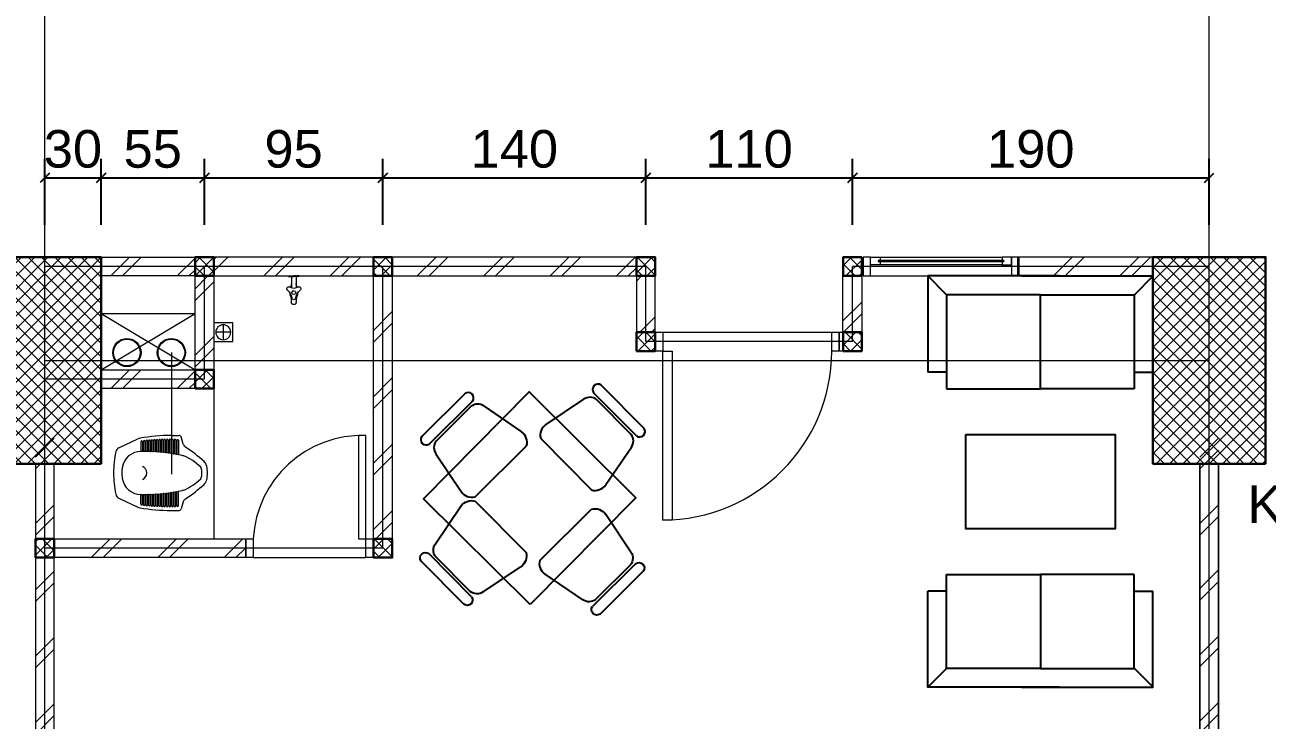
# Model space of a CAD drawing. Header units: millimetres. Extents: x -10 to 1564, y -8 to 383.
# Drawn here: x -3.65 to 9.58, y 6.58 to 13.99 of the extents above; entities that cross this region are included whole.
import ezdxf

# ---------------------------------------------------------------- set-up
doc = ezdxf.new("R2010")
doc.units = ezdxf.units.MM
doc.header["$MEASUREMENT"] = 0
doc.layers.get('0').update_dxf_attribs({"lineweight": 5})
for name, color, linetype, lineweight in [('ars', 11, 'Continuous', 0), ('ars @ 1', 11, 'Continuous', 0), ('KOL', 1, 'Continuous', 30), ('KOLOM', 4, 'Continuous', 9), ('KUSEN', 6, 'Continuous', 15), ('LAN', 7, 'Continuous', 9), ('not', 7, 'Continuous', 20), ('SANITAIR', 15, 'Continuous', 9), ('tem', 5, 'Continuous', 20), ('U', 6, 'Continuous', 20)]:
    doc.layers.add(name, color=color, linetype=linetype, lineweight=lineweight)
doc.layers.add('AS', color=1, linetype='Continuous', lineweight=5, plot=False)
doc.layers.add('FURNITURE', color=68, linetype='Continuous')
doc.styles.add('ATTR', font='romans.shx', dxfattribs={"width": 0.8, "height": 0.56})
doc.styles.get("Standard").update_dxf_attribs({"font": 'arial.ttf'})
doc.dimstyles.new('SK-50', dxfattribs={"dimscale": 0, "dimtxt": 0.4, "dimasz": 0.1, "dimexe": 0.2, "dimexo": 0, "dimgap": 0.1, "dimtad": 1, "dimdec": 0, "dimlfac": 50, "dimzin": 0, "dimdsep": 46, "dimtxsty": 'Standard', "dimblk": 'OBLIQUE', "dimcen": 0.09, "dimclrd": 256, "dimclre": 256, "dimclrt": 256, "dimadec": 0, "dimazin": 0, "dimtfac": 1, "dimtdec": 0, "dimtofl": 0, "dimtmove": 0, "dimatfit": 3, "dimldrblk": 'OBLIQUE', "dimfxl": 0, "dimtolj": 1, "dimtzin": 0, "dimarcsym": 0})

# ---------------------------------------------------------------- blocks, each defined once
blk = doc.blocks.new('k1')
at = {"layer": 'ars'}
h = blk.add_hatch(dxfattribs=at)
h.set_pattern_fill('_USER', color=256, scale=0.05, angle=45, double=1, pattern_type=0)
h.set_pattern_definition([(45, (-0.05, -5.15), (-0.03535534, 0.03535534), []), (135, (-0.05, -5.15), (-0.03535534, -0.03535534), [])])
h.paths.add_polyline_path([(-0.3, -0.55), (0.3, -0.55), (0.3, 0.55), (-0.3, 0.55)])
at = {"layer": 'KOL'}
blk.add_lwpolyline([(-0.3, -0.55), (0.3, -0.55), (0.3, 0.55), (-0.3, 0.55)], close=True, dxfattribs=at)
blk = doc.blocks.new('_Oblique')
at = {"color": 0, "linetype": 'ByBlock', "lineweight": -2}
blk.add_line((-0.5, -0.5), (0.5, 0.5), dxfattribs=at)
blk = doc.blocks.new('*D243')
at = {"layer": 'Defpoints', "color": 0}
for p in [(8.965, 12.36), (5.165, 11.86), (8.965, 11.86)]:
    blk.add_point(p, dxfattribs=at)
at = {"layer": 'U', "lineweight": -2}
for p, q in [((5.165, 11.86), (5.165, 12.56)), ((8.965, 11.86), (8.965, 12.56)), ((5.165, 12.36), (8.965, 12.36))]:
    blk.add_line(p, q, dxfattribs=at)
at = {"layer": 'U', "lineweight": -2, "xscale": 0.1, "yscale": 0.1, "zscale": 0.1, "rotation": 180}
blk.add_blockref('_Oblique', (5.165, 12.36), dxfattribs=at)
at = {"layer": 'U', "lineweight": -2, "xscale": 0.1, "yscale": 0.1, "zscale": 0.1}
blk.add_blockref('_Oblique', (8.965, 12.36), dxfattribs=at)
at = {"layer": 'U', "insert": (7.065, 12.665), "char_height": 0.4, "attachment_point": 5}
blk.add_mtext('\\A1;190', dxfattribs=at)
blk = doc.blocks.new('*D244')
at = {"layer": 'Defpoints', "color": 0}
for p in [(5.165, 12.36), (2.965, 11.86), (5.165, 11.86)]:
    blk.add_point(p, dxfattribs=at)
at = {"layer": 'U', "lineweight": -2}
for p, q in [((2.965, 11.86), (2.965, 12.56)), ((5.165, 11.86), (5.165, 12.56)), ((2.965, 12.36), (5.165, 12.36))]:
    blk.add_line(p, q, dxfattribs=at)
at = {"layer": 'U', "lineweight": -2, "xscale": 0.1, "yscale": 0.1, "zscale": 0.1, "rotation": 180}
blk.add_blockref('_Oblique', (2.965, 12.36), dxfattribs=at)
at = {"layer": 'U', "lineweight": -2, "xscale": 0.1, "yscale": 0.1, "zscale": 0.1}
blk.add_blockref('_Oblique', (5.165, 12.36), dxfattribs=at)
at = {"layer": 'U', "insert": (4.065, 12.665), "char_height": 0.4, "attachment_point": 5}
blk.add_mtext('\\A1;110', dxfattribs=at)
blk = doc.blocks.new('*D245')
at = {"layer": 'Defpoints', "color": 0}
for p in [(2.965, 12.36), (0.165, 11.86), (2.965, 11.86)]:
    blk.add_point(p, dxfattribs=at)
at = {"layer": 'U', "lineweight": -2}
for p, q in [((0.165, 11.86), (0.165, 12.56)), ((2.965, 11.86), (2.965, 12.56)), ((0.165, 12.36), (2.965, 12.36))]:
    blk.add_line(p, q, dxfattribs=at)
at = {"layer": 'U', "lineweight": -2, "xscale": 0.1, "yscale": 0.1, "zscale": 0.1, "rotation": 180}
blk.add_blockref('_Oblique', (0.165, 12.36), dxfattribs=at)
at = {"layer": 'U', "lineweight": -2, "xscale": 0.1, "yscale": 0.1, "zscale": 0.1}
blk.add_blockref('_Oblique', (2.965, 12.36), dxfattribs=at)
at = {"layer": 'U', "insert": (1.565, 12.665), "char_height": 0.4, "attachment_point": 5}
blk.add_mtext('\\A1;140', dxfattribs=at)
blk = doc.blocks.new('*D246')
at = {"layer": 'Defpoints', "color": 0}
for p in [(-1.735, 12.36), (-2.835, 11.86), (-1.735, 11.86)]:
    blk.add_point(p, dxfattribs=at)
at = {"layer": 'U', "lineweight": -2}
for p, q in [((-2.835, 11.86), (-2.835, 12.56)), ((-1.735, 11.86), (-1.735, 12.56)), ((-2.835, 12.36), (-1.735, 12.36))]:
    blk.add_line(p, q, dxfattribs=at)
at = {"layer": 'U', "lineweight": -2, "xscale": 0.1, "yscale": 0.1, "zscale": 0.1, "rotation": 180}
blk.add_blockref('_Oblique', (-2.835, 12.36), dxfattribs=at)
at = {"layer": 'U', "lineweight": -2, "xscale": 0.1, "yscale": 0.1, "zscale": 0.1}
blk.add_blockref('_Oblique', (-1.735, 12.36), dxfattribs=at)
at = {"layer": 'U', "insert": (-2.285, 12.664), "char_height": 0.4, "attachment_point": 5}
blk.add_mtext('\\A1;55', dxfattribs=at)
blk = doc.blocks.new('KRAN ATAS')
at = {"layer": 'SANITAIR'}
for p, q in [((-0.0198, 0), (0, 0)), ((-0.0198, -0.0015), (-0.0198, 0)), ((0.0198, 0), (0, 0)), ((0.0198, -0.0015), (0.0198, 0)), ((-0.0193, -0.002), (0, -0.002)), ((-0.0087, -0.006), (-0.0087, -0.0441)), ((0.0193, -0.002), (0, -0.002)), ((0.0087, -0.006), (0.0087, -0.0441))]:
    blk.add_line(p, q, dxfattribs=at)
for centre, radius, start, end in [((-0.0191, -0.047), 0.00682, 147.2603, 232.4214), ((-0.0188, -0.0464), 0.00682, 67.5786, 152.7397), ((-0.0193, -0.0015), 0.0005, 180, 270), ((0, -0.0187), 0.0268, 232.9628, 307.0372), ((-0.0127, -0.006), 0.004, 0, 90), ((0.0743, -0.0604), 0.0878, 163.7486, 168.4446), ((-0.0388, -0.0275), 0.03, 343.7486, 0), ((0.0127, -0.006), 0.004, 90, 180), ((0.0388, -0.0275), 0.03, 180, 196.2514), ((-0.0743, -0.0604), 0.0878, 11.5554, 16.2514), ((0.0188, -0.0464), 0.00682, 27.2603, 112.4214), ((0.0193, -0.0015), 0.0005, 270, 0), ((0.0191, -0.047), 0.00682, 307.5786, 32.7397), ((-0.0514, -0.0871), 0.0447, 7.4918, 50.9581), ((0.0743, -0.0604), 0.0878, 182.0552, 189.0251), ((-0.0892, -0.0965), 0.08, 0.3555, 16.2023), ((-0.0004, -0.0613), 0.0068, 86.5771, 273.4229), ((-0.0003, -0.0804), 0.00682, 187.5786, 272.7397), ((0.0004, -0.0613), 0.0068, 266.5771, 93.4229), ((0.0003, -0.0804), 0.00682, 267.2603, 352.4214), ((0.0514, -0.0871), 0.0447, 129.0419, 172.5082), ((0.0892, -0.0965), 0.08, 163.7977, 179.6445), ((-0.0743, -0.0604), 0.0878, 350.9749, 357.9448), ((-0.0004, -0.0965), 0.0088, 176.8553, 272.6444), ((0.0004, -0.0965), 0.0088, 267.3556, 3.1447)]:
    blk.add_arc(centre, radius, start, end, dxfattribs=at)
blk = doc.blocks.new('AVOOR')
at = {"layer": 'SANITAIR'}
blk.add_lwpolyline([(-21.8185, -71.5914), (-21.9185, -71.5914), (-21.9185, -71.4914), (-21.8185, -71.4914)], close=True, dxfattribs=at)
for points in [[(-21.8685, -71.5014), (-21.8685, -71.5814)], [(-21.9085, -71.5414), (-21.8285, -71.5414)]]:
    blk.add_lwpolyline(points, dxfattribs=at)
blk.add_circle((-21.8685, -71.5414), 0.04, dxfattribs=at)
blk = doc.blocks.new('CL J D')
at = {"layer": 'SANITAIR'}
for p, q in [((0.0275, 0.1273), (0.1283, 0.1756)), ((0.145, 0.1598), (0.145, 0.1109)), ((0.1539, 0.1598), (0.1539, 0.1111)), ((0.1587, 0.1615), (0.1587, 0.1111)), ((0.1676, 0.1615), (0.1676, 0.1111)), ((0.1723, 0.1631), (0.1723, 0.1111)), ((0.1812, 0.1631), (0.1812, 0.1109)), ((0.186, 0.1645), (0.186, 0.1109)), ((0.1949, 0.1645), (0.1949, 0.1105)), ((0.1996, 0.1657), (0.1996, 0.1105)), ((0.2085, 0.1657), (0.2085, 0.11)), ((0.2133, 0.1667), (0.2133, 0.11)), ((0.2222, 0.1667), (0.2222, 0.1092)), ((0.2269, 0.1676), (0.2269, 0.1092)), ((0.2358, 0.1676), (0.2358, 0.1082)), ((0.2406, 0.1682), (0.2406, 0.1082)), ((0.2495, 0.1682), (0.2495, 0.107)), ((0.2542, 0.1687), (0.2542, 0.107)), ((0.2631, 0.1687), (0.2631, 0.1056)), ((0.2679, 0.169), (0.2679, 0.1056)), ((0.2768, 0.169), (0.2768, 0.104)), ((0.2815, 0.1692), (0.2815, 0.104)), ((0.2904, 0.1692), (0.2904, 0.1022)), ((0.2952, 0.1691), (0.2952, 0.1022)), ((0.3041, 0.1691), (0.3041, 0.1003)), ((0.306, 0.1938), (0.3479, 0.1938)), ((0.3088, 0.1689), (0.3088, 0.1003)), ((0.3177, 0.1689), (0.3177, 0.0981)), ((0.3225, 0.1685), (0.3225, 0.0981)), ((0.3314, 0.1685), (0.3314, 0.0957)), ((0.3361, 0.1679), (0.3361, 0.0957)), ((0.345, 0.1679), (0.345, 0.093)), ((0.3709, 0.1476), (0.3594, 0.1853)), ((0.145, -0.1722), (0.145, -0.1234)), ((0.1539, -0.1722), (0.1539, -0.1236)), ((0.1587, -0.174), (0.1587, -0.1236)), ((0.1676, -0.174), (0.1676, -0.1236)), ((0.1723, -0.1756), (0.1723, -0.1236)), ((0.1812, -0.1756), (0.1812, -0.1234)), ((0.186, -0.177), (0.186, -0.1234)), ((0.1949, -0.177), (0.1949, -0.123)), ((0.1996, -0.1782), (0.1996, -0.123)), ((0.2085, -0.1782), (0.2085, -0.1224)), ((0.2133, -0.1792), (0.2133, -0.1224)), ((0.2222, -0.1792), (0.2222, -0.1216)), ((0.2269, -0.18), (0.2269, -0.1216)), ((0.2358, -0.18), (0.2358, -0.1206)), ((0.2406, -0.1807), (0.2406, -0.1206)), ((0.2495, -0.1807), (0.2495, -0.1195)), ((0.2542, -0.1812), (0.2542, -0.1195)), ((0.2631, -0.1812), (0.2631, -0.1181)), ((0.2679, -0.1815), (0.2679, -0.1181)), ((0.2768, -0.1815), (0.2768, -0.1165)), ((0.2815, -0.1816), (0.2815, -0.1165)), ((0.2904, -0.1816), (0.2904, -0.1147)), ((0.2952, -0.1816), (0.2952, -0.1147)), ((0.3041, -0.1816), (0.3041, -0.1127)), ((0.3088, -0.1813), (0.3088, -0.1127)), ((0.3177, -0.1813), (0.3177, -0.1105)), ((0.3225, -0.1809), (0.3225, -0.1105)), ((0.3314, -0.1809), (0.3314, -0.1081)), ((0.3361, -0.1803), (0.3361, -0.1081)), ((0.345, -0.1803), (0.345, -0.1055)), ((0.0275, -0.1398), (0.1283, -0.188)), ((0.3709, -0.16), (0.3594, -0.1977)), ((0.306, -0.2062), (0.3479, -0.2062))]:
    blk.add_line(p, q, dxfattribs=at)
for centre, radius, start, end in [((0.1462, 0.1381), 0.0415, 97.43664, 115.58841), ((0.3183, -0.8979), 1.0917, 90.64465, 99.35641), ((0.1495, 0.1598), 0.00445, 0, 180), ((0.1631, 0.1615), 0.00445, 0, 180), ((0.1768, 0.1631), 0.00445, 0, 180), ((0.1904, 0.1645), 0.00445, 0, 180), ((0.2041, 0.1657), 0.00445, 0, 180), ((0.2177, 0.1667), 0.00445, 0, 180), ((0.2314, 0.1676), 0.00445, 0, 180), ((0.245, 0.1682), 0.00445, 0, 180), ((0.2587, 0.1687), 0.00445, 0, 180), ((0.2723, 0.169), 0.00445, 0, 180), ((0.286, 0.1692), 0.00445, 0, 180), ((0.2996, 0.1691), 0.00445, 0, 180), ((0.3133, 0.1689), 0.00445, 0, 180), ((0.3269, 0.1685), 0.00445, 0, 180), ((0.3406, 0.1679), 0.00445, 0, 180), ((0.3479, 0.1818), 0.012, 16.98371, 90), ((0.3992, 0.1563), 0.0297, 196.98371, 236.58705), ((0.5098, 0), 0.5098, 167.907, 180.70014), ((0.0403, 0.1006), 0.0297, 115.58841, 167.907), ((0.1458, 0.0077), 0.1009, 89.36458, 171.9631), ((0.1427, 0.1109), 0.00237, 271.71865, 0), ((0.1639, -0.8282), 0.9369, 77.60377, 91.04193), ((0.1563, 0.1111), 0.00237, 180, 0), ((0.17, 0.1111), 0.00237, 180, 0), ((0.1836, 0.1109), 0.00237, 180, 0), ((0.1973, 0.1105), 0.00237, 180, 0), ((0.2109, 0.11), 0.00237, 180, 0), ((0.2246, 0.1092), 0.00237, 180, 0), ((0.2382, 0.1082), 0.00237, 180, 0), ((0.2519, 0.107), 0.00237, 180, 0), ((0.2655, 0.1056), 0.00237, 180, 0), ((0.2792, 0.104), 0.00237, 180, 0), ((0.2928, 0.1022), 0.00237, 180, 0), ((0.3064, 0.1003), 0.00237, 180, 0), ((0.3201, 0.0981), 0.00237, 180, 0), ((0.3337, 0.0957), 0.00237, 180, 0), ((0.3474, 0.093), 0.00237, 180, 258.7357), ((0.3518, 0.0291), 0.0593, 68.96955, 77.12628), ((0.2831, -0.1497), 0.2509, 43.87855, 68.96955), ((-0.0629, -0.5443), 0.8096, 47.75416, 56.58705), ((0.1995, 0.0001), 0.1551, 171.9445, 182.3259), ((0.1409, -0.0052), 0.0359, 358.3993, 69.7102), ((0.4511, 0.0118), 0.0178, 9.30537, 43.87855), ((0.3402, -0.0063), 0.1302, 0.0418, 9.30537), ((0.4495, 0.0199), 0.0475, 13.4838, 47.75416), ((0.3402, -0.0063), 0.1598, 0.03404, 13.4838), ((0.5098, -0.0125), 0.5098, 179.29986, 192.093), ((0.1995, -0.0125), 0.1551, 177.6741, 188.0555), ((0.1458, -0.0202), 0.1009, 188.0369, 270.63542), ((0.1409, -0.0072), 0.0359, 290.2898, 1.6007), ((0.2831, 0.1372), 0.2509, 291.03045, 316.12145), ((0.4511, -0.0243), 0.0178, 316.12145, 350.69463), ((0.3402, -0.0061), 0.1302, 350.69463, 359.9582), ((0.4495, -0.0323), 0.0475, 312.24584, 346.5162), ((0.3402, -0.0061), 0.1598, 346.5162, 359.96596), ((0.0403, -0.113), 0.0297, 192.093, 244.41159), ((0.1427, -0.1234), 0.00237, 0, 88.28135), ((0.1639, 0.8157), 0.9369, 268.95807, 282.39623), ((0.1563, -0.1236), 0.00237, 0, 180), ((0.17, -0.1236), 0.00237, 0, 180), ((0.1836, -0.1234), 0.00237, 0, 180), ((0.1973, -0.123), 0.00237, 0, 180), ((0.2109, -0.1224), 0.00237, 0, 180), ((0.2246, -0.1216), 0.00237, 0, 180), ((0.2382, -0.1206), 0.00237, 0, 180), ((0.2519, -0.1195), 0.00237, 0, 180), ((0.2655, -0.1181), 0.00237, 0, 180), ((0.2792, -0.1165), 0.00237, 0, 180), ((0.2928, -0.1147), 0.00237, 0, 180), ((0.3064, -0.1127), 0.00237, 0, 180), ((0.3201, -0.1105), 0.00237, 0, 180), ((0.3337, -0.1081), 0.00237, 0, 180), ((0.3474, -0.1055), 0.00237, 101.2643, 180), ((0.3518, -0.0415), 0.0593, 282.87372, 291.03045), ((-0.0629, 0.5318), 0.8096, 303.41295, 312.24584), ((0.1462, -0.1506), 0.0415, 244.41159, 262.56336), ((0.3183, 0.8854), 1.0917, 260.64359, 269.35535), ((0.1495, -0.1722), 0.00445, 180, 0), ((0.1631, -0.174), 0.00445, 180, 0), ((0.1768, -0.1756), 0.00445, 180, 0), ((0.1904, -0.177), 0.00445, 180, 0), ((0.2041, -0.1782), 0.00445, 180, 0), ((0.2177, -0.1792), 0.00445, 180, 0), ((0.2314, -0.18), 0.00445, 180, 0), ((0.245, -0.1807), 0.00445, 180, 0), ((0.2587, -0.1812), 0.00445, 180, 0), ((0.2723, -0.1815), 0.00445, 180, 0), ((0.286, -0.1816), 0.00445, 180, 0), ((0.2996, -0.1816), 0.00445, 180, 0), ((0.3133, -0.1813), 0.00445, 180, 0), ((0.3269, -0.1809), 0.00445, 180, 0), ((0.3406, -0.1803), 0.00445, 180, 0), ((0.3479, -0.1942), 0.012, 270, 343.01629), ((0.3992, -0.1687), 0.0297, 123.41295, 163.01629)]:
    blk.add_arc(centre, radius, start, end, dxfattribs=at)
blk = doc.blocks.new('P.60')
at = {"layer": 'KUSEN'}
for points in [[(1472.8348, 997.5354), (1472.8748, 997.5354), (1472.8748, 997.4354), (1472.8348, 997.4354)], [(1473.4748, 997.5354), (1473.5148, 997.5354), (1473.5148, 997.4354), (1473.4748, 997.4354)], [(1472.8748, 996.8854), (1472.9148, 996.8854), (1472.9148, 997.4354), (1472.8748, 997.4354)]]:
    blk.add_lwpolyline(points, close=True, dxfattribs=at)
blk.add_arc((1472.8948, 997.4658), 0.5808, 268.02661, 356.99428, dxfattribs=at)
blk = doc.blocks.new('P-90')
at = {"layer": 'KUSEN'}
blk.add_lwpolyline([(374.6908, -21.5979), (374.7408, -21.5979), (374.7408, -22.4979), (374.6908, -22.4979)], close=True, dxfattribs=at)
at = {"layer": 'KUSEN', "lineweight": 9}
for points in [[(373.8008, -22.4979), (373.8408, -22.4979), (373.8408, -22.5979), (373.8008, -22.5979)], [(374.7408, -22.4979), (374.7808, -22.4979), (374.7808, -22.5979), (374.7408, -22.5979)]]:
    blk.add_lwpolyline(points, close=True, dxfattribs=at)
at = {"layer": 'KUSEN'}
blk.add_arc((374.7408, -22.4979), 0.9, 90, 180, dxfattribs=at)
blk = doc.blocks.new('Manager Chair')
for p, q in [((6.793595, 0), (-6.793595, 0)), ((6.793595, -2.40006), (-6.793595, -2.40006)), ((-7.308135, -5), (-9.242845, -14.93924)), ((5.764665, -3), (-5.250155, -3)), ((7.82266, -5), (9.757352, -14.93924)), ((-7.822645, -18), (8.337156, -18))]:
    blk.add_line(p, q)
for centre, radius, start, end in [((-6.608415, -1.20003), 1.214231, 98.77222, 261.2278), ((6.608435, -1.20003), 1.214228, 278.7714, 81.22861), ((-4.915795, -5.40289), 2.426032, 97.92188, 170.4409), ((5.430285, -5.40292), 2.42607, 9.559852, 82.07782), ((-6.352795, -15.45813), 2.936262, 169.8216, 239.9611), ((6.867295, -15.45813), 2.936262, 300.0388, 10.17842)]:
    blk.add_arc(centre, radius, start, end)
at = {"style": 'ATTR', "width": 0.8, "flags": 9}
blk.add_attdef('ESTCODE', (0, 0), '', height=0.003816, dxfattribs=at)
blk = doc.blocks.new('mj makan')
blk.add_lwpolyline([(-0.0055, 1.1314), (0.5629, 0.5684), (0, 0), (-0.5684, 0.5629)], close=True)
for p, xscale, yscale, zscale, rotation in [((-0.4923, 1.0685), -0.02383953608250516, 0.02383953608250516, 0.02383953608250516, 44.72219960516194), ((0.4614, 1.0156), -0.02383953608250517, 0.02383953608250517, 0.02383953608250517, 314.7221996051619)]:
    blk.add_blockref('Manager Chair', p, dxfattribs=dict(xscale=xscale, yscale=yscale, zscale=zscale, rotation=rotation))
at = {"extrusion": (0, 0, -1)}
for p, xscale, yscale, zscale, rotation in [((0.4971, 0.0786), -0.0238395360825052, 0.0238395360825052, -0.0238395360825052, 225.2778003948382), ((-0.457, 0.1222), -0.02383953608250516, 0.02383953608250516, -0.02383953608250516, 135.277800394838)]:
    blk.add_blockref('Manager Chair', p, dxfattribs=dict(at, xscale=xscale, yscale=yscale, zscale=zscale, rotation=rotation))
blk = doc.blocks.new('tamu02')
at = {"linetype": 'Continuous'}
for points in [[(-0.5005, 1.2448), (-0.5998, 1.3453)], [(0.1005, 1.3453), (-0.5985, 1.3453), (-0.5985, 0.8339)], [(-0.0993, 1.3453), (0.5998, 1.3453), (0.5998, 0.8339)], [(0.5005, 1.2448), (0.5998, 1.3453)], [(-0.4993, 0.7444), (0, 0.7444), (0, 1.2448), (-0.4993, 1.2448), (-0.4993, 0.7444)], [(0.5005, 0.7444), (0, 0.7444), (0, 1.2448), (0.5005, 1.2448), (0.5005, 0.7444)], [(-0.4993, 0.8339), (-0.5985, 0.8339)], [(0.5005, 0.8339), (0.5998, 0.8339)], [(-0.4993, -0.2444), (0, -0.2444), (0, -0.7448), (-0.4993, -0.7448), (-0.4993, -0.2444)], [(0.5005, -0.2444), (0, -0.2444), (0, -0.7448), (0.5005, -0.7448), (0.5005, -0.2444)], [(0.1005, -0.8453), (-0.5985, -0.8453), (-0.5985, -0.3339)], [(-0.4993, -0.3339), (-0.5985, -0.3339)], [(-0.0993, -0.8453), (0.5998, -0.8453), (0.5998, -0.3339)], [(0.5005, -0.3339), (0.5998, -0.3339)], [(-0.5005, -0.7448), (-0.5998, -0.8453)], [(0.5005, -0.7448), (0.5998, -0.8453)]]:
    blk.add_lwpolyline(points, dxfattribs=at)
blk.add_lwpolyline([(0.4, 0.5), (0.4, 0), (-0.4, 0), (-0.4, 0.5), (0.4, 0.5)])
blk = doc.blocks.new('T. J2')
for p, q in [((0.2877, 0.1), (0.2877, 0.0825)), ((0.2877, 0.0775), (0.2877, 0.06))]:
    blk.add_line(p, q)
at = {"layer": 'KUSEN'}
blk.add_line((-0.4123, 0), (0.3377, 0), dxfattribs=at)
for points in [[(-0.4523, 0), (-0.4123, 0), (-0.4123, 0.1), (-0.4523, 0.1)], [(0.3377, 0), (0.3777, 0), (0.3777, 0.1), (0.3377, 0.1)], [(0.3377, 0), (0.3777, 0), (0.3777, 0.1), (0.3377, 0.1)]]:
    blk.add_lwpolyline(points, close=True, dxfattribs=at)
for points in [[(-0.3623, 0.0775), (-0.3623, 0.06), (-0.4123, 0.06), (-0.4123, 0.1), (-0.3623, 0.1), (-0.3623, 0.0825), (-0.3723, 0.0825), (-0.3723, 0.0775), (-0.3623, 0.0775)], [(-0.3623, 0.1), (0.2877, 0.1)], [(0.2877, 0.0775), (0.2877, 0.06), (0.3377, 0.06), (0.3377, 0.1), (0.2877, 0.1), (0.2877, 0.0825), (0.2977, 0.0825), (0.2977, 0.0775), (0.2877, 0.0775)], [(0.2877, 0.06), (-0.3623, 0.06)]]:
    blk.add_lwpolyline(points, dxfattribs=at)
at = {"layer": 'KUSEN', "color": 141}
blk.add_lwpolyline([(-0.3723, 0.0775), (0.2977, 0.0775), (0.2977, 0.0825), (-0.3723, 0.0825)], close=True, dxfattribs=at)
blk = doc.blocks.new('K 10.10')
at = {"layer": 'ars'}
h = blk.add_hatch(dxfattribs=at)
h.set_pattern_fill('_USER', color=256, scale=0.05, angle=45, double=1, pattern_type=0)
h.set_pattern_definition([(45, (1560.78834, 1375.80689), (-0.03535534, 0.03535534), []), (135, (1560.78834, 1375.80689), (-0.03535534, -0.03535534), [])])
h.paths.add_polyline_path([(1560.5383, 1380.4069), (1560.6383, 1380.4069), (1560.6383, 1380.5069), (1560.5383, 1380.5069)])
at = {"layer": 'KOL'}
blk.add_lwpolyline([(1560.5383, 1380.4069), (1560.6383, 1380.4069), (1560.6383, 1380.5069), (1560.5383, 1380.5069)], close=True, dxfattribs=at)
blk = doc.blocks.new('*D248')
at = {"layer": 'Defpoints', "color": 0}
for p in [(0.165, 12.36), (-1.735, 11.86), (0.165, 11.86)]:
    blk.add_point(p, dxfattribs=at)
at = {"layer": 'U', "lineweight": -2}
for p, q in [((-1.735, 11.86), (-1.735, 12.56)), ((0.165, 11.86), (0.165, 12.56)), ((-1.735, 12.36), (0.165, 12.36))]:
    blk.add_line(p, q, dxfattribs=at)
at = {"layer": 'U', "lineweight": -2, "xscale": 0.1, "yscale": 0.1, "zscale": 0.1, "rotation": 180}
blk.add_blockref('_Oblique', (-1.735, 12.36), dxfattribs=at)
at = {"layer": 'U', "lineweight": -2, "xscale": 0.1, "yscale": 0.1, "zscale": 0.1}
blk.add_blockref('_Oblique', (0.165, 12.36), dxfattribs=at)
at = {"layer": 'U', "insert": (-0.785, 12.665), "char_height": 0.4, "attachment_point": 5}
blk.add_mtext('\\A1;95', dxfattribs=at)
blk = doc.blocks.new('*D255')
at = {"layer": 'Defpoints', "color": 0}
for p in [(-2.835, 12.36), (-3.435, 11.86), (-2.835, 11.86)]:
    blk.add_point(p, dxfattribs=at)
at = {"layer": 'U', "lineweight": -2}
for p, q in [((-3.435, 11.86), (-3.435, 12.56)), ((-2.835, 11.86), (-2.835, 12.56)), ((-3.435, 12.36), (-2.835, 12.36))]:
    blk.add_line(p, q, dxfattribs=at)
at = {"layer": 'U', "lineweight": -2, "xscale": 0.1, "yscale": 0.1, "zscale": 0.1, "rotation": 180}
blk.add_blockref('_Oblique', (-3.435, 12.36), dxfattribs=at)
at = {"layer": 'U', "lineweight": -2, "xscale": 0.1, "yscale": 0.1, "zscale": 0.1}
blk.add_blockref('_Oblique', (-2.835, 12.36), dxfattribs=at)
at = {"layer": 'U', "insert": (-3.135, 12.665), "char_height": 0.4, "attachment_point": 5}
blk.add_mtext('\\A1;30', dxfattribs=at)

msp = doc.modelspace()

# ---------------------------------------------------------------- hatches: boundary and pattern name
at = {"layer": 'ars'}
h = msp.add_hatch(dxfattribs=at)
h.set_pattern_fill('TEMBOK', color=256, scale=0.5)
h.set_pattern_definition([(45, (7.2652, 4.014), (-0.353553, 0.353553), []), (45, (7.3902, 4.014), (-0.353553, 0.353553), [])])
h.paths.add_polyline_path([(-1.835, 11.314), (-1.635, 11.314), (-1.635, 10.314), (-1.835, 10.314)])
h = msp.add_hatch(dxfattribs=at)
h.set_pattern_fill('TEMBOK', color=256, scale=0.5)
h.set_pattern_definition([(45, (5.3652, 4.014), (-0.353553, 0.353553), []), (45, (5.4902, 4.014), (-0.353553, 0.353553), [])])
h.paths.add_polyline_path([(0.065, 11.314), (0.265, 11.314), (0.265, 8.514), (0.065, 8.514)])
h = msp.add_hatch(dxfattribs=at)
h.set_pattern_fill('TEMBOK', color=256, scale=0.5)
h.set_pattern_definition([(45, (2.5652, 4.014), (-0.353553, 0.353553), []), (45, (2.6902, 4.014), (-0.353553, 0.353553), [])])
h.paths.add_polyline_path([(2.865, 11.314), (3.065, 11.314), (3.065, 10.714), (2.865, 10.714)])
h = msp.add_hatch(dxfattribs=at)
h.set_pattern_fill('TEMBOK', color=256, scale=0.5)
h.set_pattern_definition([(45, (0.3652, 4.014), (-0.353553, 0.353553), []), (45, (0.4902, 4.014), (-0.353553, 0.353553), [])])
h.paths.add_polyline_path([(5.065, 11.314), (5.265, 11.314), (5.265, 10.714), (5.065, 10.714)])
h = msp.add_hatch(dxfattribs=at)
h.set_pattern_fill('TEMBOK', color=256, scale=0.5)
h.set_pattern_definition([(45, (-3.4348, 2.414), (-0.353553, 0.353553), []), (45, (-3.3098, 2.414), (-0.353553, 0.353553), [])])
h.paths.add_polyline_path([(-3.335, 9.714), (-3.535, 9.714), (-3.535, 6.114), (-3.335, 6.114)])
h = msp.add_hatch(dxfattribs=at)
h.set_pattern_fill('TEMBOK', color=256, scale=0.5)
h.set_pattern_definition([(45, (8.9652, 2.414), (-0.353553, 0.353553), []), (45, (9.0902, 2.414), (-0.353553, 0.353553), [])])
h.paths.add_polyline_path([(9.065, 9.714), (8.865, 9.714), (8.865, 8.514), (9.065, 8.514)])
h = msp.add_hatch(dxfattribs=at)
h.set_pattern_fill('TEMBOK', color=256, scale=0.5)
h.set_pattern_definition([(45, (8.9652, 1.014), (-0.353553, 0.353553), []), (45, (9.0902, 1.014), (-0.353553, 0.353553), [])])
h.paths.add_polyline_path([(9.065, 8.314), (8.865, 8.314), (8.865, 6.114), (9.065, 6.114)])
at = {"layer": 'ars @ 1'}
h = msp.add_hatch(dxfattribs=at)
h.set_pattern_fill('TEMBOK', color=256, scale=0.5)
h.set_pattern_definition([(45, (3164.5871, -803.79236), (-0.35355339, 0.35355339), []), (45, (3164.7121, -803.79236), (-0.35355339, 0.35355339), [])])
h.paths.add_polyline_path([(-1.835, 11.514), (-1.835, 11.314), (-2.835, 11.314), (-2.835, 11.514)])
h = msp.add_hatch(dxfattribs=at)
h.set_pattern_fill('TEMBOK', color=256, scale=0.5)
h.set_pattern_definition([(45, (3163.3871, -803.79236), (-0.35355339, 0.35355339), []), (45, (3163.5121, -803.79236), (-0.35355339, 0.35355339), [])])
h.paths.add_polyline_path([(0.065, 11.514), (0.065, 11.314), (-1.635, 11.314), (-1.635, 11.514)])
h = msp.add_hatch(dxfattribs=at)
h.set_pattern_fill('TEMBOK', color=256, scale=0.5)
h.set_pattern_definition([(45, (3161.4871, -803.79236), (-0.35355339, 0.35355339), []), (45, (3161.6121, -803.79236), (-0.35355339, 0.35355339), [])])
h.paths.add_polyline_path([(2.865, 11.514), (2.865, 11.314), (0.265, 11.314), (0.265, 11.514)])
h = msp.add_hatch(dxfattribs=at)
h.set_pattern_fill('TEMBOK', color=256, scale=0.5)
h.set_pattern_definition([(45, (3154.8271, -803.79236), (-0.35355339, 0.35355339), []), (45, (3154.9521, -803.79236), (-0.35355339, 0.35355339), [])])
h.paths.add_polyline_path([(8.365, 11.514), (8.365, 11.314), (6.925, 11.314), (6.925, 11.514)])
h = msp.add_hatch(dxfattribs=at)
h.set_pattern_fill('TEMBOK', color=256, scale=0.5)
h.set_pattern_definition([(45, (3164.5871, -804.99236), (-0.35355339, 0.35355339), []), (45, (3164.7121, -804.99236), (-0.35355339, 0.35355339), [])])
h.paths.add_polyline_path([(-1.835, 10.314), (-1.835, 10.114), (-2.835, 10.114), (-2.835, 10.314)])
h = msp.add_hatch(dxfattribs=at)
h.set_pattern_fill('TEMBOK', color=256, scale=0.5)
h.set_pattern_definition([(45, (3165.0871, -806.79236), (-0.35355339, 0.35355339), []), (45, (3165.2121, -806.79236), (-0.35355339, 0.35355339), [])])
h.paths.add_polyline_path([(-1.295, 8.514), (-1.295, 8.314), (-3.335, 8.314), (-3.335, 8.514)])

# ---------------------------------------------------------------- linework, layer by layer
at = {"layer": 'ars'}
for centre, radius in [((-2.56, 10.498), 0.15), ((-2.56, 10.498), 0.142), ((-2.087, 10.498), 0.15), ((-2.087, 10.498), 0.142)]:
    msp.add_circle(centre, radius, dxfattribs=at)
at = {"layer": 'AS'}
for p, q in [((-3.435, 0.414), (-3.435, 26.614)), ((8.965, 0.414), (8.965, 26.614)), ((2.965, 11.414), (-3.435, 11.414)), ((-1.735, 10.214), (-1.735, 11.414)), ((0.165, 8.414), (0.165, 11.414)), ((2.965, 10.614), (2.965, 11.414)), ((5.165, 10.614), (5.165, 11.414)), ((8.965, 11.414), (5.165, 11.414)), ((5.165, 10.614), (2.965, 10.614)), ((-3.435, 10.414), (8.965, 10.414)), ((-1.735, 10.214), (-3.435, 10.214)), ((0.165, 8.414), (-3.435, 8.414))]:
    msp.add_line(p, q, dxfattribs=at)
at = {"layer": 'LAN'}
for p, q in [((3.145, 10.714), (4.945, 10.714)), ((-1.635, 10.114), (-1.635, 8.514)), ((-1.215, 8.314), (-0.015, 8.314))]:
    msp.add_line(p, q, dxfattribs=at)
at = {"layer": 'tem'}
for points in [[(-2.835, 11.514), (-1.835, 11.514), (-1.835, 11.314), (-2.835, 11.314)], [(0.065, 11.514), (-1.635, 11.514), (-1.635, 11.314), (0.065, 11.314)], [(2.865, 11.514), (0.265, 11.514), (0.265, 11.314), (2.865, 11.314)], [(6.925, 11.314), (8.365, 11.314), (8.365, 11.514), (6.925, 11.514)], [(-1.835, 11.314), (-1.635, 11.314), (-1.635, 10.314), (-1.835, 10.314)], [(0.065, 11.314), (0.265, 11.314), (0.265, 8.514), (0.065, 8.514)], [(3.065, 11.314), (2.865, 11.314), (2.865, 10.714), (3.065, 10.714)], [(5.065, 11.314), (5.265, 11.314), (5.265, 10.714), (5.065, 10.714)], [(5.025, 10.714), (5.065, 10.714), (5.065, 10.514), (5.025, 10.514)], [(-1.835, 10.114), (-2.835, 10.114), (-2.835, 10.314), (-1.835, 10.314)], [(-3.335, 9.314), (-3.535, 9.314), (-3.535, 8.514), (-3.335, 8.514)], [(9.065, 6.114), (8.865, 6.114), (8.865, 9.314), (9.065, 9.314)], [(8.865, 6.114), (9.065, 6.114), (9.065, 9.314), (8.865, 9.314)], [(-1.295, 8.314), (-3.335, 8.314), (-3.335, 8.514), (-1.295, 8.514)], [(-3.335, 8.314), (-3.535, 8.314), (-3.535, 6.114), (-3.335, 6.114)]]:
    msp.add_lwpolyline(points, close=True, dxfattribs=at)
at = {"layer": 'U'}
for points in [[(-2.835, 10.914), (-1.834, 10.315)], [(-2.835, 10.314), (-1.835, 10.914)], [(-2.835, 10.914), (-1.835, 10.914)], [(-2.087, 10.498), (-2.087, 9.201)]]:
    msp.add_lwpolyline(points, dxfattribs=at)

# ---------------------------------------------------------------- block references
at = {"layer": 'FURNITURE', "xscale": -2, "yscale": 2, "zscale": 2}
msp.add_blockref('tamu02', (7.168, 8.623), dxfattribs=at)
at = {"layer": 'FURNITURE', "xscale": 2, "yscale": 2, "zscale": 2, "rotation": 180}
msp.add_blockref('mj makan', (1.724, 10.078), dxfattribs=at)
at = {"layer": 'KOL', "xscale": -2, "yscale": 2, "zscale": 2}
for p in [(-3.435, 10.414), (8.965, 10.414)]:
    msp.add_blockref('k1', p, dxfattribs=at)
at = {"layer": 'KOLOM', "extrusion": (0, 0, -1), "xscale": -2, "yscale": 2, "zscale": -2}
for p in [(3122.911, -2749.5), (3121.011, -2749.5), (3118.211, -2749.5), (3116.011, -2749.5), (3118.211, -2750.3), (3116.011, -2750.3), (3122.911, -2750.7), (3124.611, -2752.5), (3121.011, -2752.5)]:
    msp.add_blockref('K 10.10', p, dxfattribs=at)
at = {"layer": 'KUSEN', "xscale": 2, "yscale": 2, "zscale": 2}
msp.add_blockref('T. J2', (6.184, 11.314), dxfattribs=at)
at = {"layer": 'KUSEN', "xscale": 2, "yscale": 2, "zscale": 2, "rotation": 180}
for name, p in [('P-90', (752.627, -34.482)), ('P.60', (2945.735, 2003.385))]:
    msp.add_blockref(name, p, dxfattribs=at)
at = {"layer": 'SANITAIR', "extrusion": (0, 0, -1), "xscale": 2.901288207255154, "yscale": 2.901288207255154, "zscale": -2.901288207255154, "rotation": 0.03865591531154983}
msp.add_blockref('KRAN ATAS', (0.783, 11.314), dxfattribs=at)
at = {"layer": 'SANITAIR', "xscale": -2, "yscale": 2, "zscale": 2}
msp.add_blockref('AVOOR', (-45.271, 153.797), dxfattribs=at)
at = {"layer": 'SANITAIR', "extrusion": (0, 0, -1), "xscale": -2, "yscale": 2, "zscale": -2}
msp.add_blockref('CL J D', (2.702, 9.228), dxfattribs=at)

# ---------------------------------------------------------------- texts
at = {"layer": 'not', "insert": (9.267, 8.684), "char_height": 0.4, "attachment_point": 7}
msp.add_mtext_dynamic_manual_height_columns('\\pi0.1037;K1', width=0.74738, gutter_width=1, heights=[0], dxfattribs=at)

# ---------------------------------------------------------------- dimensions: what is measured, and where the dimension line sits
at = {"layer": 'U'}
for base, p1, p2, picture, middle in [((-2.835, 12.36), (-3.435, 11.86), (-2.835, 11.86), '*D255', (-3.135, 12.36)), ((-1.735, 12.36), (-2.835, 11.86), (-1.735, 11.86), '*D246', (-2.285, 12.36)), ((0.165, 12.36), (-1.735, 11.86), (0.165, 11.86), '*D248', (-0.785, 12.36)), ((2.965, 12.36), (0.165, 11.86), (2.965, 11.86), '*D245', (1.565, 12.36)), ((5.165, 12.36), (2.965, 11.86), (5.165, 11.86), '*D244', (4.065, 12.36)), ((8.965, 12.36), (5.165, 11.86), (8.965, 11.86), '*D243', (7.065, 12.36))]:
    dim = msp.add_linear_dim(base=base, p1=p1, p2=p2, dimstyle='SK-50', override={"dimscale": 1}, dxfattribs=at)
    dim.commit()
    dim.dimension.update_dxf_attribs({"geometry": picture, "text_midpoint": middle, "dimtype": 160})

doc.saveas('drawing.dxf')
